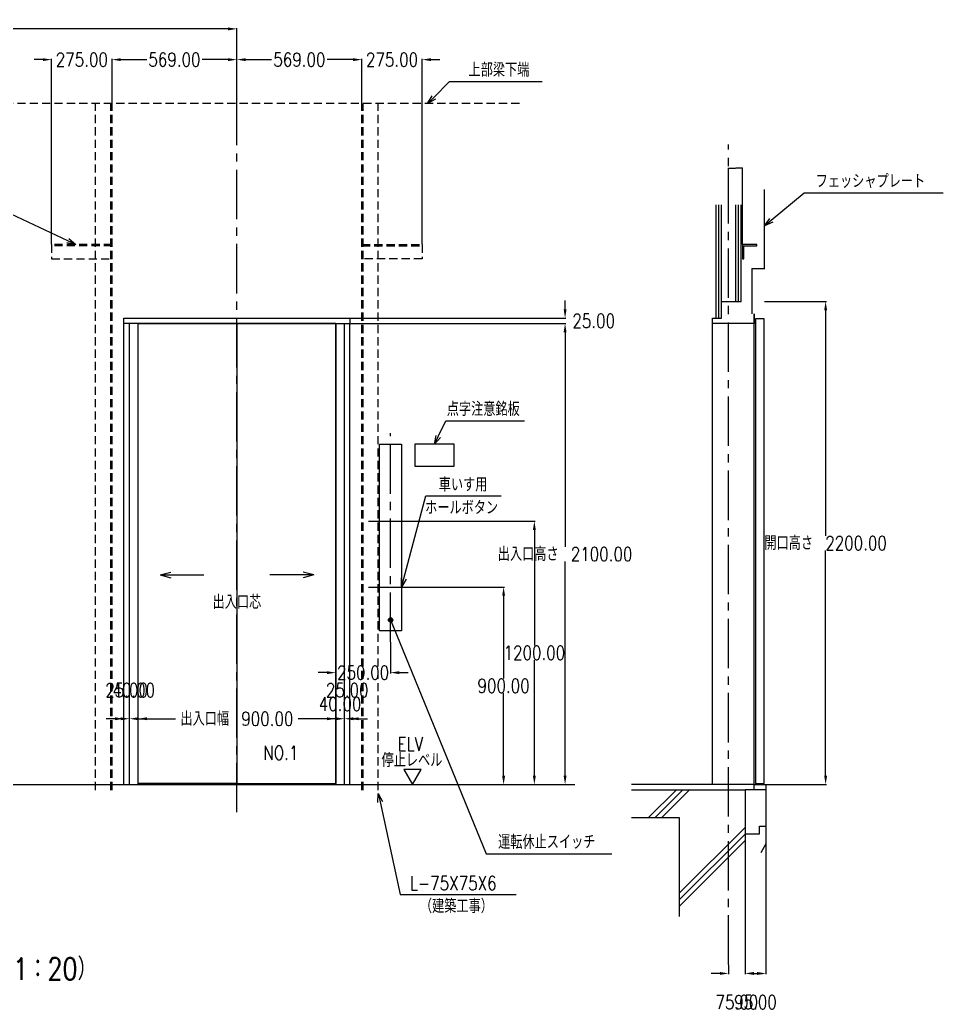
# Model space of a CAD drawing. Extents: x 674 to 16376, y 361 to 10916.
# Drawn here: x 4433 to 8639, y 1401 to 5916 of the extents above; entities that cross this region are included whole.
import ezdxf
from ezdxf.enums import TextEntityAlignment as Align

# ---------------------------------------------------------------- set-up
doc = ezdxf.new("R2010")
doc.units = 0
doc.header["$LTSCALE"] = 300
doc.header["$MEASUREMENT"] = 0
doc.linetypes.add('CENTER2', pattern=[1.125, 0.75, -0.125, 0.125, -0.125])
doc.linetypes.add('HIDDEN2', pattern=[0.1875, 0.125, -0.0625])
doc.layers.get('0').update_dxf_attribs({"linetype": 'CONTINUOUS'})
doc.layers.get('DEFPOINTS').update_dxf_attribs({"color": 8, "linetype": 'CONTINUOUS'})
for name, color, linetype in [('ZZ-BUILD-AXIS-T', 7, 'CENTER2'), ('ZZ-BUILD-F', 3, 'CONTINUOUS'), ('ZZ-BUILD-FF', 3, 'CONTINUOUS'), ('ZZ-BUILD-FF2', 3, 'CONTINUOUS'), ('ZZ-BUILD-W', 3, 'CONTINUOUS'), ('ZZ-CENT', 7, 'CENTER2'), ('ZZ-COMMENT', 6, 'CONTINUOUS'), ('ZZ-COMMENT-STL', 6, 'CONTINUOUS'), ('ZZ-DIM-COM1', 6, 'CONTINUOUS'), ('ZZ-DIM-COM2', 7, 'CONTINUOUS'), ('ZZ-HIDN', 2, 'HIDDEN2'), ('ZZ-KIKI-ALL', 7, 'CONTINUOUS'), ('ZZ-OBJE', 3, 'CONTINUOUS'), ('ZZ-TEXT', 4, 'CONTINUOUS'), ('ZZ-TITLE', 4, 'CONTINUOUS')]:
    doc.layers.add(name, color=color, linetype=linetype)
doc.styles.add('MITOH', font='romans.shx', dxfattribs={"width": 0.8, "bigfont": 'extfont.shx'})
doc.dimstyles.get("Standard").update_dxf_attribs({"dimtxt": 0.18, "dimasz": 0.18, "dimexe": 0.18, "dimexo": 0.0625, "dimgap": 0.09, "dimtad": 0, "dimtih": 1, "dimtoh": 1, "dimzin": 0, "dimdsep": 46, "dimtxsty": 'MITOH', "dimcen": 0.09, "dimadec": 0, "dimazin": 0, "dimtfac": 1, "dimtofl": 0, "dimtmove": 2, "dimatfit": 3, "dimfxl": 1, "dimtolj": 1, "dimarcsym": 0})

# ---------------------------------------------------------------- blocks, each defined once
blk = doc.blocks.new('*U769')
at = {"layer": 'ZZ-COMMENT-STL', "style": 'MITOH', "width": 0.8}
blk.add_text(' 上部梁下端', height=63, dxfattribs=at).set_placement((6346.9, 5237))
blk = doc.blocks.new('_OPEN30')
at = {"color": 0, "linetype": 'ByBlock'}
for p, q in [((-1, 0.27), (0, 0)), ((0, 0), (-1, -0.27)), ((0, 0), (-1, 0))]:
    blk.add_line(p, q, dxfattribs=at)
blk = doc.blocks.new('*U770')
at = {"layer": 'ZZ-COMMENT-STL'}
blk.add_lwpolyline([(6223.6, 5143.3), (6295.3, 5215), (6315.3, 5215)], dxfattribs=at)
at = {"layer": 'ZZ-COMMENT-STL', "xscale": 40, "yscale": 40, "zscale": 40, "rotation": 225}
blk.add_blockref('_OPEN30', (6195.3, 5115), dxfattribs=at)
blk = doc.blocks.new('*U772')
at = {"layer": 'ZZ-COMMENT-STL'}
blk.add_lwpolyline([(4556.1, 4490), (4272.3, 4623), (4252.3, 4623)], dxfattribs=at)
at = {"layer": 'ZZ-COMMENT-STL', "xscale": 40, "yscale": 40, "zscale": 40, "rotation": 334.8851651138555}
blk.add_blockref('_OPEN30', (4592.3, 4473), dxfattribs=at)
blk = doc.blocks.new('*U773')
at = {"layer": 'ZZ-COMMENT', "style": 'MITOH', "width": 0.8}
for s, p in [('車いす用', (6245.8, 3348)), ('ホールボタン', (6183.6, 3243))]:
    blk.add_text(s, height=63, dxfattribs=at).set_placement(p)
blk = doc.blocks.new('*U774')
at = {"layer": 'ZZ-COMMENT'}
blk.add_lwpolyline([(6086.6, 2951.7), (6186.3, 3328), (6196.3, 3328)], dxfattribs=at)
at = {"layer": 'ZZ-COMMENT', "xscale": 40, "yscale": 40, "zscale": 40, "rotation": 255.1545479179162}
blk.add_blockref('_OPEN30', (6076.3, 2913), dxfattribs=at)
blk = doc.blocks.new('*U775')
at = {"layer": 'ZZ-COMMENT', "style": 'MITOH', "width": 0.8}
blk.add_text('運転休止スイッチ', height=63, dxfattribs=at).set_placement((6516.2, 1720.3))
blk = doc.blocks.new('DOTSMALL')
at = {"color": 0, "linetype": 'ByBlock'}
blk.add_line((0, 0), (-1, 0), dxfattribs=at)
for radius in [0.25, 0.17, 0.09]:
    blk.add_circle((0, 0), radius, dxfattribs=at)
blk = doc.blocks.new('*U776')
at = {"layer": 'ZZ-COMMENT'}
blk.add_lwpolyline([(6026.3, 2763), (6461.3, 1698.3), (6471.3, 1698.3)], dxfattribs=at)
at = {"layer": 'ZZ-COMMENT', "xscale": 40, "yscale": 40, "zscale": 40, "rotation": 112.2230741534236}
blk.add_blockref('DOTSMALL', (6026.3, 2763), dxfattribs=at)
blk = doc.blocks.new('*U777')
at = {"layer": 'ZZ-COMMENT', "style": 'MITOH', "width": 0.8}
blk.add_text('点字注意銘板', height=63, dxfattribs=at).set_placement((6282.3, 3692))
blk = doc.blocks.new('*U778')
at = {"layer": 'ZZ-COMMENT'}
blk.add_lwpolyline([(6243.8, 3599), (6278.3, 3670), (6281.3, 3670)], dxfattribs=at)
at = {"layer": 'ZZ-COMMENT', "xscale": 40, "yscale": 40, "zscale": 40, "rotation": 244.0811144289551}
blk.add_blockref('_OPEN30', (6226.3, 3563), dxfattribs=at)
blk = doc.blocks.new('*U779')
at = {"layer": 'ZZ-TEXT', "style": 'MITOH', "width": 0.8}
for s, p in [('ELV', (6057.9, 2166.5)), ('停止レベル', (5985.2, 2093))]:
    blk.add_text(s, height=63, dxfattribs=at).set_placement(p)
blk = doc.blocks.new('*U780')
at = {"layer": 'ZZ-COMMENT', "color": 7, "style": 'MITOH', "width": 0.8}
blk.add_text('フェッシャプレート', height=63, dxfattribs=at).set_placement((7963, 4730.2))
blk = doc.blocks.new('*U781')
at = {"layer": 'ZZ-COMMENT', "color": 7}
blk.add_lwpolyline([(7760.6, 4583.9), (7909.8, 4708.2), (7910.8, 4708.2)], dxfattribs=at)
at = {"layer": 'ZZ-COMMENT', "color": 7, "xscale": 40, "yscale": 40, "zscale": 40, "rotation": 219.8055710922652}
blk.add_blockref('_OPEN30', (7729.8, 4558.2), dxfattribs=at)
blk = doc.blocks.new('*D958')
at = {"layer": 'DEFPOINTS', "color": 0, "transparency": 16777216}
for p in [(5421.5, 5874.4), (2316.5, 5534.4), (5421.5, 5534.4)]:
    blk.add_point(p, dxfattribs=at)
at = {"layer": 'ZZ-DIM-COM1', "color": 0, "lineweight": -2, "transparency": 16777216}
for p, q in [((2316.5, 5535.6), (2316.5, 5878)), ((2356.5, 5874.4), (3718.4, 5874.4)), ((5381.5, 5874.4), (4019.6, 5874.4)), ((5421.5, 5535.6), (5421.5, 5878))]:
    blk.add_line(p, q, dxfattribs=at)
at = {"layer": 'ZZ-DIM-COM1', "color": 0, "transparency": 16777216}
for points in [[(2356.5, 5881), (2356.5, 5867.7), (2316.5, 5874.4)], [(5381.5, 5881), (5381.5, 5867.7), (5421.5, 5874.4)]]:
    blk.add_solid(points, dxfattribs=at)
at = {"layer": 'ZZ-DIM-COM1', "color": 0, "transparency": 16777216, "insert": (3869, 5874.4), "char_height": 63, "attachment_point": 5, "style": 'MITOH'}
blk.add_mtext('\\A1;3105.00', dxfattribs=at)
blk = doc.blocks.new('*D959')
at = {"layer": 'DEFPOINTS', "color": 0, "transparency": 16777216}
for p in [(6221.5, 3332.4), (6636.5, 3332.4), (6221.5, 2432.4)]:
    blk.add_point(p, dxfattribs=at)
at = {"layer": 'ZZ-DIM-COM1', "color": 0, "lineweight": -2, "transparency": 16777216}
for p, q in [((6222.8, 3332.4), (6640.1, 3332.4)), ((6636.5, 3292.4), (6636.5, 2915.7)), ((6636.5, 2472.4), (6636.5, 2849.1)), ((6222.8, 2432.4), (6640.1, 2432.4))]:
    blk.add_line(p, q, dxfattribs=at)
at = {"layer": 'ZZ-DIM-COM1', "color": 0, "transparency": 16777216}
for points in [[(6629.9, 3292.4), (6643.2, 3292.4), (6636.5, 3332.4)], [(6629.9, 2472.4), (6643.2, 2472.4), (6636.5, 2432.4)]]:
    blk.add_solid(points, dxfattribs=at)
at = {"layer": 'ZZ-DIM-COM1', "color": 0, "transparency": 16777216, "insert": (6636.5, 2882.4), "char_height": 63, "attachment_point": 5, "style": 'MITOH'}
blk.add_mtext('\\A1;900.00', dxfattribs=at)
blk = doc.blocks.new('*D960')
at = {"layer": 'DEFPOINTS', "color": 0, "transparency": 16777216}
for p in [(6221.5, 3632.4), (6776.5, 3632.4), (6221.5, 2432.4)]:
    blk.add_point(p, dxfattribs=at)
at = {"layer": 'ZZ-DIM-COM1', "color": 0, "lineweight": -2, "transparency": 16777216}
for p, q in [((6222.8, 3632.4), (6780.1, 3632.4)), ((6776.5, 3592.4), (6776.5, 3065.7)), ((6776.5, 2472.4), (6776.5, 2999.1)), ((6222.8, 2432.4), (6780.1, 2432.4))]:
    blk.add_line(p, q, dxfattribs=at)
at = {"layer": 'ZZ-DIM-COM1', "color": 0, "transparency": 16777216}
for points in [[(6769.9, 3592.4), (6783.2, 3592.4), (6776.5, 3632.4)], [(6769.9, 2472.4), (6783.2, 2472.4), (6776.5, 2432.4)]]:
    blk.add_solid(points, dxfattribs=at)
at = {"layer": 'ZZ-DIM-COM1', "color": 0, "transparency": 16777216, "insert": (6776.5, 3032.4), "char_height": 63, "attachment_point": 5, "style": 'MITOH'}
blk.add_mtext('\\A1;1200.00', dxfattribs=at)
blk = doc.blocks.new('*D961')
at = {"layer": 'DEFPOINTS', "color": 0, "transparency": 16777216}
for p in [(5936.5, 4532.4), (6916.5, 4532.4), (5936.5, 2432.4)]:
    blk.add_point(p, dxfattribs=at)
at = {"layer": 'ZZ-DIM-COM1', "color": 0, "lineweight": -2, "transparency": 16777216}
for p, q in [((5937.8, 4532.4), (6920.1, 4532.4)), ((6916.5, 4492.4), (6916.5, 3515.7)), ((6916.5, 2472.4), (6916.5, 3449.1)), ((5937.8, 2432.4), (6920.1, 2432.4))]:
    blk.add_line(p, q, dxfattribs=at)
at = {"layer": 'ZZ-DIM-COM1', "color": 0, "transparency": 16777216}
for points in [[(6909.9, 4492.4), (6923.2, 4492.4), (6916.5, 4532.4)], [(6909.9, 2472.4), (6923.2, 2472.4), (6916.5, 2432.4)]]:
    blk.add_solid(points, dxfattribs=at)
at = {"layer": 'ZZ-DIM-COM1', "color": 0, "transparency": 16777216, "insert": (6916.5, 3482.4), "char_height": 63, "attachment_point": 5, "style": 'MITOH'}
blk.add_mtext('\\A1;出入口高さ\u30002100.00', dxfattribs=at)
blk = doc.blocks.new('*D962')
at = {"layer": 'DEFPOINTS', "color": 0, "transparency": 16777216}
for p in [(5936.5, 4557.4), (5936.5, 4532.4), (6916.5, 4557.4)]:
    blk.add_point(p, dxfattribs=at)
at = {"layer": 'ZZ-DIM-COM2', "color": 0, "lineweight": -2, "transparency": 16777216}
for p, q in [((6916.5, 4597.4), (6916.5, 4637.4)), ((5937.8, 4557.4), (6920.1, 4557.4)), ((5937.8, 4532.4), (6920.1, 4532.4)), ((6916.5, 4492.4), (6916.5, 4452.4))]:
    blk.add_line(p, q, dxfattribs=at)
at = {"layer": 'ZZ-DIM-COM2', "color": 0, "transparency": 16777216}
for points in [[(6909.9, 4597.4), (6923.2, 4597.4), (6916.5, 4557.4)], [(6909.9, 4492.4), (6923.2, 4492.4), (6916.5, 4532.4)]]:
    blk.add_solid(points, dxfattribs=at)
at = {"layer": 'ZZ-DIM-COM2', "color": 0, "transparency": 16777216, "insert": (7047, 4544.9), "char_height": 63, "attachment_point": 5, "style": 'MITOH'}
blk.add_mtext('\\A1;25.00', dxfattribs=at)
blk = doc.blocks.new('*D963')
at = {"layer": 'DEFPOINTS', "color": 0, "transparency": 16777216}
for p in [(4906.5, 2732.4), (4906.5, 2732.4), (4931.5, 2732.4)]:
    blk.add_point(p, dxfattribs=at)
at = {"layer": 'ZZ-DIM-COM2', "color": 0, "lineweight": -2, "transparency": 16777216}
for p, q in [((4866.5, 2732.4), (4826.5, 2732.4)), ((4906.5, 2733.6), (4906.5, 2736)), ((4931.5, 2733.6), (4931.5, 2736)), ((4971.5, 2732.4), (5011.5, 2732.4))]:
    blk.add_line(p, q, dxfattribs=at)
at = {"layer": 'ZZ-DIM-COM2', "color": 0, "transparency": 16777216}
for points in [[(4866.5, 2739), (4866.5, 2725.7), (4906.5, 2732.4)], [(4971.5, 2739), (4971.5, 2725.7), (4931.5, 2732.4)]]:
    blk.add_solid(points, dxfattribs=at)
at = {"layer": 'ZZ-DIM-COM2', "color": 0, "transparency": 16777216, "insert": (4919, 2862.9), "char_height": 63, "attachment_point": 5, "style": 'MITOH'}
blk.add_mtext('\\A1;25.00', dxfattribs=at)
blk = doc.blocks.new('*D964')
at = {"layer": 'DEFPOINTS', "color": 0, "transparency": 16777216}
for p in [(4931.5, 2732.4), (4971.5, 2732.4), (4971.5, 2727.4)]:
    blk.add_point(p, dxfattribs=at)
at = {"layer": 'ZZ-DIM-COM2', "color": 0, "lineweight": -2, "transparency": 16777216}
for p, q in [((4891.5, 2732.4), (4851.5, 2732.4)), ((4931.5, 2733.6), (4931.5, 2736)), ((4971.5, 2728.6), (4971.5, 2736)), ((5011.5, 2732.4), (5051.5, 2732.4))]:
    blk.add_line(p, q, dxfattribs=at)
at = {"layer": 'ZZ-DIM-COM2', "color": 0, "transparency": 16777216}
for points in [[(4891.5, 2739), (4891.5, 2725.7), (4931.5, 2732.4)], [(5011.5, 2739), (5011.5, 2725.7), (4971.5, 2732.4)]]:
    blk.add_solid(points, dxfattribs=at)
at = {"layer": 'ZZ-DIM-COM2', "color": 0, "transparency": 16777216, "insert": (4951.5, 2862.9), "char_height": 63, "attachment_point": 5, "style": 'MITOH'}
blk.add_mtext('\\A1;40.00', dxfattribs=at)
blk = doc.blocks.new('*D965')
at = {"layer": 'DEFPOINTS', "color": 0, "transparency": 16777216}
for p in [(4971.5, 2727.4), (5871.5, 2732.4), (5871.5, 2727.4)]:
    blk.add_point(p, dxfattribs=at)
at = {"layer": 'ZZ-DIM-COM1', "color": 0, "lineweight": -2, "transparency": 16777216}
for p, q in [((4971.5, 2728.6), (4971.5, 2736)), ((5011.5, 2732.4), (5141.8, 2732.4)), ((5831.5, 2732.4), (5701.3, 2732.4)), ((5871.5, 2728.6), (5871.5, 2736))]:
    blk.add_line(p, q, dxfattribs=at)
at = {"layer": 'ZZ-DIM-COM1', "color": 0, "transparency": 16777216}
for points in [[(5011.5, 2739), (5011.5, 2725.7), (4971.5, 2732.4)], [(5831.5, 2739), (5831.5, 2725.7), (5871.5, 2732.4)]]:
    blk.add_solid(points, dxfattribs=at)
at = {"layer": 'ZZ-DIM-COM1', "color": 0, "transparency": 16777216, "insert": (5421.5, 2732.4), "char_height": 63, "attachment_point": 5, "style": 'MITOH'}
blk.add_mtext('\\A1;出入口幅\u3000900.00', dxfattribs=at)
blk = doc.blocks.new('*D966')
at = {"layer": 'DEFPOINTS', "color": 0, "transparency": 16777216}
for p in [(5871.5, 2727.4), (5911.5, 2732.4), (5911.5, 2732.4)]:
    blk.add_point(p, dxfattribs=at)
at = {"layer": 'ZZ-DIM-COM2', "color": 0, "lineweight": -2, "transparency": 16777216}
for p, q in [((5831.5, 2732.4), (5791.5, 2732.4)), ((5871.5, 2728.6), (5871.5, 2736)), ((5911.5, 2733.6), (5911.5, 2736)), ((5951.5, 2732.4), (5991.5, 2732.4))]:
    blk.add_line(p, q, dxfattribs=at)
at = {"layer": 'ZZ-DIM-COM2', "color": 0, "transparency": 16777216}
for points in [[(5831.5, 2739), (5831.5, 2725.7), (5871.5, 2732.4)], [(5951.5, 2739), (5951.5, 2725.7), (5911.5, 2732.4)]]:
    blk.add_solid(points, dxfattribs=at)
at = {"layer": 'ZZ-DIM-COM2', "color": 0, "transparency": 16777216, "insert": (5891.5, 2799.9), "char_height": 63, "attachment_point": 5, "style": 'MITOH'}
blk.add_mtext('\\A1;40.00', dxfattribs=at)
blk = doc.blocks.new('*D967')
at = {"layer": 'DEFPOINTS', "color": 0, "transparency": 16777216}
for p in [(5911.5, 2732.4), (5936.5, 2732.4), (5936.5, 2732.4)]:
    blk.add_point(p, dxfattribs=at)
at = {"layer": 'ZZ-DIM-COM2', "color": 0, "lineweight": -2, "transparency": 16777216}
for p, q in [((5871.5, 2732.4), (5831.5, 2732.4)), ((5911.5, 2733.6), (5911.5, 2736)), ((5936.5, 2733.6), (5936.5, 2736)), ((5976.5, 2732.4), (6016.5, 2732.4))]:
    blk.add_line(p, q, dxfattribs=at)
at = {"layer": 'ZZ-DIM-COM2', "color": 0, "transparency": 16777216}
for points in [[(5871.5, 2739), (5871.5, 2725.7), (5911.5, 2732.4)], [(5976.5, 2739), (5976.5, 2725.7), (5936.5, 2732.4)]]:
    blk.add_solid(points, dxfattribs=at)
at = {"layer": 'ZZ-DIM-COM2', "color": 0, "transparency": 16777216, "insert": (5924, 2862.9), "char_height": 63, "attachment_point": 5, "style": 'MITOH'}
blk.add_mtext('\\A1;25.00', dxfattribs=at)
blk = doc.blocks.new('*D968')
at = {"layer": 'DEFPOINTS', "color": 0, "transparency": 16777216}
for p in [(4852.5, 5734.4), (4852.5, 5534.4), (4577.5, 4892.4)]:
    blk.add_point(p, dxfattribs=at)
at = {"layer": 'ZZ-DIM-COM2', "color": 0, "lineweight": -2, "transparency": 16777216}
for p, q in [((4537.5, 5734.4), (4497.5, 5734.4)), ((4577.5, 4893.6), (4577.5, 5738)), ((4852.5, 5535.6), (4852.5, 5738)), ((4892.5, 5734.4), (4932.5, 5734.4))]:
    blk.add_line(p, q, dxfattribs=at)
at = {"layer": 'ZZ-DIM-COM2', "color": 0, "transparency": 16777216}
for points in [[(4537.5, 5741), (4537.5, 5727.7), (4577.5, 5734.4)], [(4892.5, 5741), (4892.5, 5727.7), (4852.5, 5734.4)]]:
    blk.add_solid(points, dxfattribs=at)
at = {"layer": 'ZZ-DIM-COM2', "color": 0, "transparency": 16777216, "insert": (4715, 5734.4), "char_height": 63, "attachment_point": 5, "style": 'MITOH'}
blk.add_mtext('\\A1;275.00', dxfattribs=at)
blk = doc.blocks.new('*D969')
at = {"layer": 'DEFPOINTS', "color": 0, "transparency": 16777216}
for p in [(5421.5, 5734.4), (4852.5, 5534.4), (5421.5, 5534.4)]:
    blk.add_point(p, dxfattribs=at)
at = {"layer": 'ZZ-DIM-COM2', "color": 0, "lineweight": -2, "transparency": 16777216}
for p, q in [((4852.5, 5535.6), (4852.5, 5738)), ((4892.5, 5734.4), (5010.4, 5734.4)), ((5381.5, 5734.4), (5263.6, 5734.4)), ((5421.5, 5535.6), (5421.5, 5738))]:
    blk.add_line(p, q, dxfattribs=at)
at = {"layer": 'ZZ-DIM-COM2', "color": 0, "transparency": 16777216}
for points in [[(4892.5, 5741), (4892.5, 5727.7), (4852.5, 5734.4)], [(5381.5, 5741), (5381.5, 5727.7), (5421.5, 5734.4)]]:
    blk.add_solid(points, dxfattribs=at)
at = {"layer": 'ZZ-DIM-COM2', "color": 0, "transparency": 16777216, "insert": (5137, 5734.4), "char_height": 63, "attachment_point": 5, "style": 'MITOH'}
blk.add_mtext('\\A1;569.00', dxfattribs=at)
blk = doc.blocks.new('*D970')
at = {"layer": 'DEFPOINTS', "color": 0, "transparency": 16777216}
for p in [(5990.5, 5734.4), (5421.5, 5534.4), (5990.5, 5534.4)]:
    blk.add_point(p, dxfattribs=at)
at = {"layer": 'ZZ-DIM-COM2', "color": 0, "lineweight": -2, "transparency": 16777216}
for p, q in [((5421.5, 5535.6), (5421.5, 5738)), ((5461.5, 5734.4), (5579.4, 5734.4)), ((5950.5, 5734.4), (5832.6, 5734.4)), ((5990.5, 5535.6), (5990.5, 5738))]:
    blk.add_line(p, q, dxfattribs=at)
at = {"layer": 'ZZ-DIM-COM2', "color": 0, "transparency": 16777216}
for points in [[(5461.5, 5741), (5461.5, 5727.7), (5421.5, 5734.4)], [(5950.5, 5741), (5950.5, 5727.7), (5990.5, 5734.4)]]:
    blk.add_solid(points, dxfattribs=at)
at = {"layer": 'ZZ-DIM-COM2', "color": 0, "transparency": 16777216, "insert": (5706, 5734.4), "char_height": 63, "attachment_point": 5, "style": 'MITOH'}
blk.add_mtext('\\A1;569.00', dxfattribs=at)
blk = doc.blocks.new('*D971')
at = {"layer": 'DEFPOINTS', "color": 0, "transparency": 16777216}
for p in [(6265.5, 5734.4), (5990.5, 5534.4), (6265.5, 4892.4)]:
    blk.add_point(p, dxfattribs=at)
at = {"layer": 'ZZ-DIM-COM2', "color": 0, "lineweight": -2, "transparency": 16777216}
for p, q in [((5950.5, 5734.4), (5910.5, 5734.4)), ((5990.5, 5535.6), (5990.5, 5738)), ((6265.5, 4893.6), (6265.5, 5738)), ((6305.5, 5734.4), (6345.5, 5734.4))]:
    blk.add_line(p, q, dxfattribs=at)
at = {"layer": 'ZZ-DIM-COM2', "color": 0, "transparency": 16777216}
for points in [[(5950.5, 5741), (5950.5, 5727.7), (5990.5, 5734.4)], [(6305.5, 5741), (6305.5, 5727.7), (6265.5, 5734.4)]]:
    blk.add_solid(points, dxfattribs=at)
at = {"layer": 'ZZ-DIM-COM2', "color": 0, "transparency": 16777216, "insert": (6128, 5734.4), "char_height": 63, "attachment_point": 5, "style": 'MITOH'}
blk.add_mtext('\\A1;275.00', dxfattribs=at)
blk = doc.blocks.new('*D973')
at = {"layer": 'DEFPOINTS', "color": 0, "transparency": 16777216}
for p in [(5871.5, 3082.4), (6121.5, 3082.4), (6121.5, 2942.4)]:
    blk.add_point(p, dxfattribs=at)
at = {"layer": 'ZZ-DIM-COM1', "color": 0, "lineweight": -2, "transparency": 16777216}
for p, q in [((5871.5, 3081.1), (5871.5, 2938.8)), ((6121.5, 3081.1), (6121.5, 2938.8)), ((5831.5, 2942.4), (5791.5, 2942.4)), ((6161.5, 2942.4), (6201.5, 2942.4))]:
    blk.add_line(p, q, dxfattribs=at)
at = {"layer": 'ZZ-DIM-COM1', "color": 0, "transparency": 16777216}
for points in [[(5831.5, 2949), (5831.5, 2935.7), (5871.5, 2942.4)], [(6161.5, 2949), (6161.5, 2935.7), (6121.5, 2942.4)]]:
    blk.add_solid(points, dxfattribs=at)
at = {"layer": 'ZZ-DIM-COM1', "color": 0, "transparency": 16777216, "insert": (5996.5, 2942.4), "char_height": 63, "attachment_point": 5, "style": 'MITOH'}
blk.add_mtext('\\A1;250.00', dxfattribs=at)
blk = doc.blocks.new('*D974')
at = {"layer": 'DEFPOINTS', "color": 0, "transparency": 16777216}
for p in [(7823.5, 4632.4), (8103.5, 4632.4), (7823.5, 2432.4)]:
    blk.add_point(p, dxfattribs=at)
at = {"layer": 'ZZ-DIM-COM2', "color": 0, "lineweight": -2, "transparency": 16777216}
for p, q in [((7824.8, 4632.4), (8107.1, 4632.4)), ((8103.5, 4592.4), (8103.5, 3565.7)), ((8103.5, 2472.4), (8103.5, 3499.1)), ((7824.8, 2432.4), (8107.1, 2432.4))]:
    blk.add_line(p, q, dxfattribs=at)
at = {"layer": 'ZZ-DIM-COM2', "color": 0, "transparency": 16777216}
for points in [[(8096.9, 4592.4), (8110.2, 4592.4), (8103.5, 4632.4)], [(8096.9, 2472.4), (8110.2, 2472.4), (8103.5, 2432.4)]]:
    blk.add_solid(points, dxfattribs=at)
at = {"layer": 'ZZ-DIM-COM2', "color": 0, "transparency": 16777216, "insert": (8103.5, 3532.4), "char_height": 63, "attachment_point": 5, "style": 'MITOH'}
blk.add_mtext('\\A1;開口高さ\u30002200.00', dxfattribs=at)
blk = doc.blocks.new('*D975')
at = {"layer": 'DEFPOINTS', "color": 0, "transparency": 16777216}
for p in [(7736.5, 1832.4), (7661.5, 1612.4), (7736.5, 1572.4)]:
    blk.add_point(p, dxfattribs=at)
at = {"layer": 'ZZ-DIM-COM2', "color": 0, "lineweight": -2, "transparency": 16777216}
for p, q in [((7736.5, 1831.1), (7736.5, 1568.8)), ((7661.5, 1611.1), (7661.5, 1568.8)), ((7621.5, 1572.4), (7581.5, 1572.4)), ((7776.5, 1572.4), (7816.5, 1572.4))]:
    blk.add_line(p, q, dxfattribs=at)
at = {"layer": 'ZZ-DIM-COM2', "color": 0, "transparency": 16777216}
for points in [[(7621.5, 1579), (7621.5, 1565.7), (7661.5, 1572.4)], [(7776.5, 1579), (7776.5, 1565.7), (7736.5, 1572.4)]]:
    blk.add_solid(points, dxfattribs=at)
at = {"layer": 'ZZ-DIM-COM2', "color": 0, "transparency": 16777216, "insert": (7699, 1441.9), "char_height": 63, "attachment_point": 5, "style": 'MITOH'}
blk.add_mtext('\\A1;75.00', dxfattribs=at)
blk = doc.blocks.new('*D976')
at = {"layer": 'DEFPOINTS', "color": 0, "transparency": 16777216}
for p in [(7831.5, 2162.4), (7736.5, 1832.4), (7831.5, 1572.4)]:
    blk.add_point(p, dxfattribs=at)
at = {"layer": 'ZZ-DIM-COM2', "color": 0, "lineweight": -2, "transparency": 16777216}
for p, q in [((7831.5, 2161.1), (7831.5, 1568.8)), ((7736.5, 1831.1), (7736.5, 1568.8)), ((7776.5, 1572.4), (7791.5, 1572.4))]:
    blk.add_line(p, q, dxfattribs=at)
at = {"layer": 'ZZ-DIM-COM2', "color": 0, "transparency": 16777216}
for points in [[(7776.5, 1579), (7776.5, 1565.7), (7736.5, 1572.4)], [(7791.5, 1579), (7791.5, 1565.7), (7831.5, 1572.4)]]:
    blk.add_solid(points, dxfattribs=at)
at = {"layer": 'ZZ-DIM-COM2', "color": 0, "transparency": 16777216, "insert": (7784, 1441.9), "char_height": 63, "attachment_point": 5, "style": 'MITOH'}
blk.add_mtext('\\A1;95.00', dxfattribs=at)
blk = doc.blocks.new('*U782')
at = {"layer": 'ZZ-TITLE', "style": 'MITOH', "width": 0.8}
blk.add_text('1階 出入口正面及断面図（1：20）', height=100, dxfattribs=at).set_placement((3215.2, 1123.8))
blk = doc.blocks.new('*D1014')
at = {"layer": 'DEFPOINTS', "color": 0, "transparency": 16777216}
for p in [(7725, 5240.8), (7661.5, 5213.8), (7725, 4892.4)]:
    blk.add_point(p, dxfattribs=at)
at = {"layer": 'ZZ-DIM-COM1', "color": 0, "lineweight": -2, "transparency": 16777216}
for p, q in [((7661.5, 5213.9), (7661.5, 5241)), ((7661.7, 5240.8), (7692.9, 5240.8)), ((7724.9, 5240.8), (7693.7, 5240.8)), ((7725, 4892.4), (7725, 5241))]:
    blk.add_line(p, q, dxfattribs=at)
at = {"layer": 'ZZ-DIM-COM1', "color": 0, "transparency": 16777216}
for points in [[(7661.7, 5240.9), (7661.7, 5240.8), (7661.5, 5240.8)], [(7724.9, 5240.9), (7724.9, 5240.8), (7725, 5240.8)]]:
    blk.add_solid(points, dxfattribs=at)
at = {"layer": 'ZZ-DIM-COM1', "color": 0, "transparency": 16777216, "insert": (7693.3, 5240.8), "char_height": 0.18, "attachment_point": 5, "style": 'MITOH'}
blk.add_mtext('\\A1;63.50', dxfattribs=at)
blk = doc.blocks.new('*U807')
at = {"layer": 'ZZ-COMMENT-STL', "style": 'MITOH', "width": 0.8}
for s, p in [('L-75X75X6', (6113.9, 1533)), ('（建築工事）', (6160, 1428))]:
    blk.add_text(s, height=63, dxfattribs=at).set_placement(p)
blk = doc.blocks.new('*U808')
at = {"layer": 'ZZ-COMMENT-STL'}
blk.add_lwpolyline([(5978.8, 1933.9), (6070.3, 1513), (6090.3, 1513)], dxfattribs=at)
at = {"layer": 'ZZ-COMMENT-STL', "xscale": 40, "yscale": 40, "zscale": 40, "rotation": 102.2647737278924}
blk.add_blockref('_OPEN30', (5970.3, 1973), dxfattribs=at)

msp = doc.modelspace()

# ---------------------------------------------------------------- linework, layer by layer
at = {"layer": 'ZZ-BUILD-AXIS-T', "linetype": 'CENTER2'}
msp.add_line((7661.53, 1612.356), (7661.53, 5348.015), dxfattribs=at)
at = {"layer": 'ZZ-BUILD-F', "linetype": 'Continuous'}
for p, q in [((7736.53, 2407.356), (7218.757, 2407.356)), ((7218.757, 2282.356), (7436.53, 2282.356))]:
    msp.add_line(p, q, dxfattribs=at)
at = {"layer": 'ZZ-BUILD-FF', "linetype": 'Continuous'}
for p, q in [((961.53, 2432.356), (6961.53, 2432.356)), ((7778.03, 2432.356), (7218.757, 2432.356))]:
    msp.add_line(p, q, dxfattribs=at)
at = {"layer": 'ZZ-BUILD-FF2', "color": 7}
msp.add_lwpolyline([(6221.53, 2432.356), (6261.53, 2501.638), (6181.53, 2501.638)], close=True, dxfattribs=at)
msp.add_lwpolyline([(6221.53, 2432.356), (6261.53, 2501.638), (6181.53, 2501.638)], close=True, dxfattribs=at)
at = {"layer": 'ZZ-BUILD-W', "linetype": 'Continuous'}
for p, q in [((7604.03, 4557.356), (7604.03, 5072.356)), ((7616.53, 4557.356), (7616.53, 5072.356)), ((7629.03, 4557.356), (7629.03, 5072.356)), ((7694.03, 4632.356), (7694.03, 5072.356)), ((7706.53, 4632.356), (7706.53, 5072.356)), ((7719.03, 4632.356), (7719.03, 5072.356)), ((7629.03, 4632.356), (7719.03, 4632.356)), ((7736.53, 2408.356), (7736.53, 1832.356)), ((7436.53, 2282.356), (7436.53, 1832.356))]:
    msp.add_line(p, q, dxfattribs=at)
at = {"layer": 'ZZ-BUILD-W', "color": 7, "linetype": 'Continuous'}
for p, q in [((7297.149, 2282.356), (7422.149, 2407.356)), ((7327.149, 2282.356), (7452.149, 2407.356)), ((7357.149, 2282.356), (7482.149, 2407.356)), ((7736.53, 2237.256), (7436.53, 1937.256)), ((7736.53, 2207.256), (7436.53, 1907.256)), ((7736.53, 2177.256), (7436.53, 1877.256))]:
    msp.add_line(p, q, dxfattribs=at)
at = {"layer": 'ZZ-CENT', "color": 7, "linetype": 'CENTER2'}
for p, q in [((5421.53, 2307.356), (5421.53, 5634.356)), ((6121.53, 3082.356), (6121.53, 4032.356)), ((6021.53, 3632.356), (6221.53, 3632.356)), ((6021.53, 3332.356), (6221.53, 3332.356))]:
    msp.add_line(p, q, dxfattribs=at)
at = {"layer": 'ZZ-COMMENT', "color": 7}
msp.add_line((8005.03, 5127.569), (8638.95, 5127.569), dxfattribs=at)
at = {"layer": 'ZZ-COMMENT'}
for p, q in [((6373.53, 4089.356), (6730.97, 4089.356)), ((6281.53, 3747.356), (6625.53, 3747.356)), ((6556.53, 2117.647), (7129.97, 2117.647))]:
    msp.add_line(p, q, dxfattribs=at)
at = {"layer": 'ZZ-COMMENT-STL'}
for p, q in [((6390.53, 5634.356), (6812.77, 5634.356)), ((6165.53, 1932.356), (6694.33, 1932.356))]:
    msp.add_line(p, q, dxfattribs=at)
at = {"layer": 'ZZ-HIDN', "linetype": 'HIDDEN2'}
for p, q in [((6708.914, 5534.356), (1297.53, 5534.356)), ((4777.53, 2407.356), (4777.53, 5534.356)), ((4846.53, 2407.356), (4846.53, 5534.356)), ((4852.53, 2407.356), (4852.53, 5534.356)), ((5990.53, 2407.356), (5990.53, 5534.356)), ((5996.53, 2407.356), (5996.53, 5534.356)), ((6065.53, 2407.356), (6065.53, 5534.356)), ((4852.53, 4892.356), (4577.53, 4892.356)), ((4577.53, 4892.356), (4577.53, 4827.356)), ((4852.53, 4886.356), (4577.53, 4886.356)), ((5990.53, 4892.356), (6265.53, 4892.356)), ((5990.53, 4886.356), (6265.53, 4886.356)), ((6265.53, 4892.356), (6265.53, 4827.356)), ((4577.53, 4827.356), (4852.53, 4827.356)), ((6265.53, 4827.356), (5990.53, 4827.356))]:
    msp.add_line(p, q, dxfattribs=at)
at = {"layer": 'ZZ-OBJE'}
for p, q in [((7825.03, 4782.356), (7825.03, 5142.356)), ((7725.03, 4892.356), (7725.03, 4827.356)), ((7790.03, 4892.356), (7725.03, 4892.356)), ((7731.03, 4827.356), (7731.03, 4886.356)), ((7731.03, 4886.356), (7790.03, 4886.356)), ((7790.03, 4886.356), (7790.03, 4892.356)), ((7725.03, 4827.356), (7731.03, 4827.356)), ((7767.03, 4782.356), (7827.03, 4782.356)), ((7778.53, 4576.356), (7778.53, 4532.356)), ((7778.53, 4532.356), (7778.53, 4576.356)), ((4906.53, 4532.356), (4906.53, 4557.356)), ((4906.53, 4557.356), (5936.53, 4557.356)), ((4906.53, 2432.356), (4906.53, 4532.356)), ((4971.53, 4532.356), (4906.53, 4532.356)), ((4931.53, 2432.356), (4931.53, 4532.356)), ((5871.53, 4532.356), (4971.53, 4532.356)), ((4971.53, 2432.356), (4971.53, 4532.356)), ((5420.53, 4532.356), (5422.53, 4532.356)), ((5421.53, 4532.356), (5421.53, 2437.356)), ((5422.53, 4532.356), (5871.53, 4532.356)), ((5871.53, 2432.356), (5871.53, 4532.356)), ((5871.53, 4532.356), (5936.53, 4532.356)), ((5911.53, 2432.356), (5911.53, 4532.356)), ((5936.53, 4557.356), (5936.53, 4532.356)), ((5936.53, 2432.356), (5936.53, 4532.356)), ((7588.53, 4532.356), (7588.53, 4557.356)), ((7588.53, 4557.356), (7628.53, 4557.356)), ((7778.03, 4532.356), (7588.53, 4532.356)), ((7588.53, 2432.356), (7588.53, 4532.356)), ((7778.53, 2432.356), (7778.53, 4532.356)), ((7823.53, 4554.356), (7783.53, 4554.356)), ((7783.53, 4554.356), (7783.53, 2437.356)), ((7823.53, 2437.356), (7823.53, 4554.356)), ((6071.53, 3132.356), (6071.53, 3982.356)), ((6071.53, 3982.356), (6171.53, 3982.356)), ((6171.53, 3982.356), (6171.53, 3132.356)), ((6171.53, 3132.356), (6071.53, 3132.356)), ((5420.53, 2437.356), (5422.53, 2437.356)), ((5422.53, 2437.356), (5871.53, 2437.356)), ((7831.03, 2408.356), (7736.53, 2408.356)), ((7831.03, 2408.356), (7751.03, 2408.356)), ((7778.03, 2408.356), (7778.03, 2432.356)), ((7778.03, 2432.356), (7831.03, 2432.356)), ((7783.53, 2437.356), (7823.53, 2437.356)), ((7831.03, 2432.356), (7831.03, 2408.356)), ((7831.53, 2432.356), (7831.53, 2162.356)), ((7801.53, 2208.356), (7801.53, 2243.356)), ((7801.53, 2243.356), (7831.03, 2243.356)), ((7736.53, 2208.356), (7801.53, 2208.356)), ((7831.53, 2162.356), (7808.53, 2122.356))]:
    msp.add_line(p, q, dxfattribs=at)
at = {"layer": 'ZZ-OBJE', "color": 3}
for p, q in [((4971.53, 2437.356), (4971.53, 4532.356)), ((4971.53, 4532.356), (5420.53, 4532.356)), ((4971.53, 2432.356), (4971.53, 4532.356)), ((5871.53, 4532.356), (5871.53, 2437.356)), ((5871.53, 2432.356), (5871.53, 4532.356)), ((5420.53, 2437.356), (4971.53, 2437.356))]:
    msp.add_line(p, q, dxfattribs=at)
at = {"layer": 'ZZ-OBJE', "color": 3, "linetype": 'Continuous'}
for p, q in [((6411.53, 3982.356), (6231.53, 3982.356)), ((6231.53, 3982.356), (6231.53, 3882.356)), ((6411.53, 3882.356), (6411.53, 3982.356)), ((6231.53, 3882.356), (6411.53, 3882.356))]:
    msp.add_line(p, q, dxfattribs=at)
at = {"layer": 'ZZ-OBJE', "color": 7}
for p, q in [((5071.53, 3387.356), (5119.826, 3400.297)), ((5071.53, 3387.356), (5119.826, 3374.415)), ((5071.53, 3387.356), (5271.53, 3387.356)), ((5771.53, 3387.356), (5571.53, 3387.356)), ((5771.53, 3387.356), (5723.234, 3400.297)), ((5771.53, 3387.356), (5723.234, 3374.415))]:
    msp.add_line(p, q, dxfattribs=at)
at = {"layer": 'ZZ-OBJE'}
for points in [[(7767.03, 4782.356), (7767.03, 4782.356), (7767.03, 4782.356), (7767.03, 4576.356)], [(7767.53, 4782.356), (7767.53, 4782.356), (7767.53, 4782.356), (7767.53, 4576.356)]]:
    msp.add_lwpolyline(points, dxfattribs=at)

# ---------------------------------------------------------------- block references
at = {"layer": 'ZZ-DIM-COM1'}
for name in ['*U769', '*U770', '*U780', '*U781', '*U772', '*U777', '*U778', '*U773', '*U774', '*U776', '*U779', '*U808', '*U775', '*U807', '*U782']:
    msp.add_blockref(name, (95.195, 419.324), dxfattribs=at)

# ---------------------------------------------------------------- texts
at = {"layer": 'ZZ-KIKI-ALL', "color": 4, "style": 'MITOH', "width": 0.8}
for s, p in [('出入口芯', (5421.53, 3263.856)), ('NO.1', (5621.53, 2577.356))]:
    msp.add_text(s, height=63, dxfattribs=at).set_placement(p, align=Align.MIDDLE_CENTER)

# ---------------------------------------------------------------- dimensions: what is measured, and where the dimension line sits
at = {"layer": 'ZZ-DIM-COM1'}
for base, p1, p2, override, picture, middle in [((5421.53, 5874.356), (2316.53, 5534.356), (5421.53, 5534.356), {"dimscale": 20, "dimtxt": 3.15, "dimasz": 2, "dimjust": 0, "dimlfac": 1, "dimse1": 0, "dimse2": 0, "dimtix": 0}, '*D958', (3869.03, 5874.356)), ((6121.53, 2942.356), (5871.53, 3082.356), (6121.53, 3082.356), {"dimscale": 20, "dimtxt": 3.15, "dimasz": 2, "dimjust": 0, "dimlfac": 1, "dimse1": 0, "dimse2": 0, "dimtix": 1}, '*D973', (5996.53, 2942.356))]:
    dim = msp.add_linear_dim(base=base, p1=p1, p2=p2, dimstyle='Standard', override=override, dxfattribs=at)
    dim.commit()
    dim.dimension.update_dxf_attribs({"geometry": picture, "text_midpoint": middle})
dim = msp.add_linear_dim(base=(7725.03, 5240.844), p1=(7661.53, 5213.802), p2=(7725.03, 4892.356), dimstyle='Standard', dxfattribs=at)
dim.commit()
dim.dimension.update_dxf_attribs({"geometry": '*D1014', "text_midpoint": (7693.28, 5240.844)})
dim = msp.add_linear_dim(base=(6916.53, 4532.356), p1=(5936.53, 2432.356), p2=(5936.53, 4532.356), angle=270, text='出入口高さ\u3000<>', dimstyle='Standard', override={"dimscale": 20, "dimtxt": 3.15, "dimasz": 2, "dimjust": 0, "dimlfac": 1, "dimse1": 0, "dimse2": 0, "dimtix": 0}, dxfattribs=at)
dim.commit()
dim.dimension.update_dxf_attribs({"geometry": '*D961', "text_midpoint": (6916.53, 3482.356)})
for base, p2, picture, middle in [((6776.53, 3632.356), (6221.53, 3632.356), '*D960', (6776.53, 3032.356)), ((6636.53, 3332.356), (6221.53, 3332.356), '*D959', (6636.53, 2882.356))]:
    dim = msp.add_linear_dim(base=base, p1=(6221.53, 2432.356), p2=p2, angle=270, dimstyle='Standard', override={"dimscale": 20, "dimtxt": 3.15, "dimasz": 2, "dimjust": 0, "dimlfac": 1, "dimse1": 0, "dimse2": 0, "dimtix": 0}, dxfattribs=at)
    dim.commit()
    dim.dimension.update_dxf_attribs({"geometry": picture, "text_midpoint": middle})
dim = msp.add_linear_dim(base=(5871.53, 2732.356), p1=(4971.53, 2727.356), p2=(5871.53, 2727.356), text='出入口幅\u3000<>', dimstyle='Standard', override={"dimscale": 20, "dimtxt": 3.15, "dimasz": 2, "dimjust": 0, "dimlfac": 1, "dimse1": 0, "dimse2": 0, "dimtix": 0}, dxfattribs=at)
dim.commit()
dim.dimension.update_dxf_attribs({"geometry": '*D965', "text_midpoint": (5421.53, 2732.356)})
at = {"layer": 'ZZ-DIM-COM2'}
for base, p1, p2, override, picture, middle in [((4852.53, 5734.356), (4577.53, 4892.356), (4852.53, 5534.356), {"dimscale": 20, "dimtxt": 3.15, "dimasz": 2, "dimjust": 0, "dimlfac": 1, "dimse1": 0, "dimse2": 0, "dimtix": 0}, '*D968', (4715.03, 5734.356)), ((5421.53, 5734.356), (4852.53, 5534.356), (5421.53, 5534.356), {"dimscale": 20, "dimtxt": 3.15, "dimasz": 2, "dimjust": 0, "dimlfac": 1, "dimse1": 0, "dimse2": 0, "dimtix": 0}, '*D969', (5137.03, 5734.356)), ((5990.53, 5734.356), (5421.53, 5534.356), (5990.53, 5534.356), {"dimscale": 20, "dimtxt": 3.15, "dimasz": 2, "dimjust": 0, "dimlfac": 1, "dimse1": 0, "dimse2": 0, "dimtix": 0}, '*D970', (5706.03, 5734.356)), ((6265.53, 5734.356), (5990.53, 5534.356), (6265.53, 4892.356), {"dimscale": 20, "dimtxt": 3.15, "dimasz": 2, "dimjust": 0, "dimlfac": 1, "dimse1": 0, "dimse2": 0, "dimtix": 0}, '*D971', (6128.03, 5734.356)), ((4906.53, 2732.356), (4931.53, 2732.356), (4906.53, 2732.356), {"dimscale": 20, "dimtxt": 3.15, "dimasz": 2, "dimjust": 0, "dimlfac": 1, "dimse1": 0, "dimse2": 0, "dimtix": 0}, '*D963', (4919.03, 2862.856)), ((4971.53, 2732.356), (4931.53, 2732.356), (4971.53, 2727.356), {"dimscale": 20, "dimtxt": 3.15, "dimasz": 2, "dimtad": 4, "dimjust": 2, "dimlfac": 1, "dimse1": 0, "dimse2": 0, "dimtix": 0}, '*D964', (4951.53, 2862.856)), ((5936.53, 2732.356), (5911.53, 2732.356), (5936.53, 2732.356), {"dimscale": 20, "dimtxt": 3.15, "dimasz": 2, "dimjust": 0, "dimlfac": 1, "dimse1": 0, "dimse2": 0, "dimtix": 0}, '*D967', (5924.03, 2862.856)), ((5911.53, 2732.356), (5871.53, 2727.356), (5911.53, 2732.356), {"dimscale": 20, "dimtxt": 3.15, "dimasz": 2, "dimtad": 4, "dimjust": 1, "dimlfac": 1, "dimse1": 0, "dimse2": 0, "dimtix": 0}, '*D966', (5891.53, 2799.856)), ((7831.53, 1572.356), (7736.53, 1832.356), (7831.53, 2162.356), {"dimscale": 20, "dimtxt": 3.15, "dimasz": 2, "dimjust": 0, "dimlfac": 1, "dimse1": 0, "dimse2": 0, "dimtix": 0}, '*D976', (7784.03, 1441.856)), ((7736.53, 1572.356), (7661.53, 1612.356), (7736.53, 1832.356), {"dimscale": 20, "dimtxt": 3.15, "dimasz": 2, "dimjust": 1, "dimlfac": 1, "dimse1": 0, "dimse2": 0, "dimtix": 0}, '*D975', (7699.03, 1441.856))]:
    dim = msp.add_linear_dim(base=base, p1=p1, p2=p2, dimstyle='Standard', override=override, dxfattribs=at)
    dim.commit()
    dim.dimension.update_dxf_attribs({"geometry": picture, "text_midpoint": middle})
dim = msp.add_linear_dim(base=(6916.53, 4557.356), p1=(5936.53, 4532.356), p2=(5936.53, 4557.356), angle=270, dimstyle='Standard', override={"dimscale": 20, "dimtxt": 3.15, "dimasz": 2, "dimjust": 0, "dimlfac": 1, "dimse1": 0, "dimse2": 0, "dimtix": 0}, dxfattribs=at)
dim.commit()
dim.dimension.update_dxf_attribs({"geometry": '*D962', "text_midpoint": (7047.03, 4544.856)})
dim = msp.add_linear_dim(base=(8103.53, 4632.356), p1=(7823.53, 2432.356), p2=(7823.53, 4632.356), angle=270, text='開口高さ\u3000<>', dimstyle='Standard', override={"dimscale": 20, "dimtxt": 3.15, "dimasz": 2, "dimjust": 0, "dimlfac": 1, "dimse1": 0, "dimse2": 0, "dimtix": 0}, dxfattribs=at)
dim.commit()
dim.dimension.update_dxf_attribs({"geometry": '*D974', "text_midpoint": (8103.53, 3532.356)})

doc.saveas('drawing.dxf')
